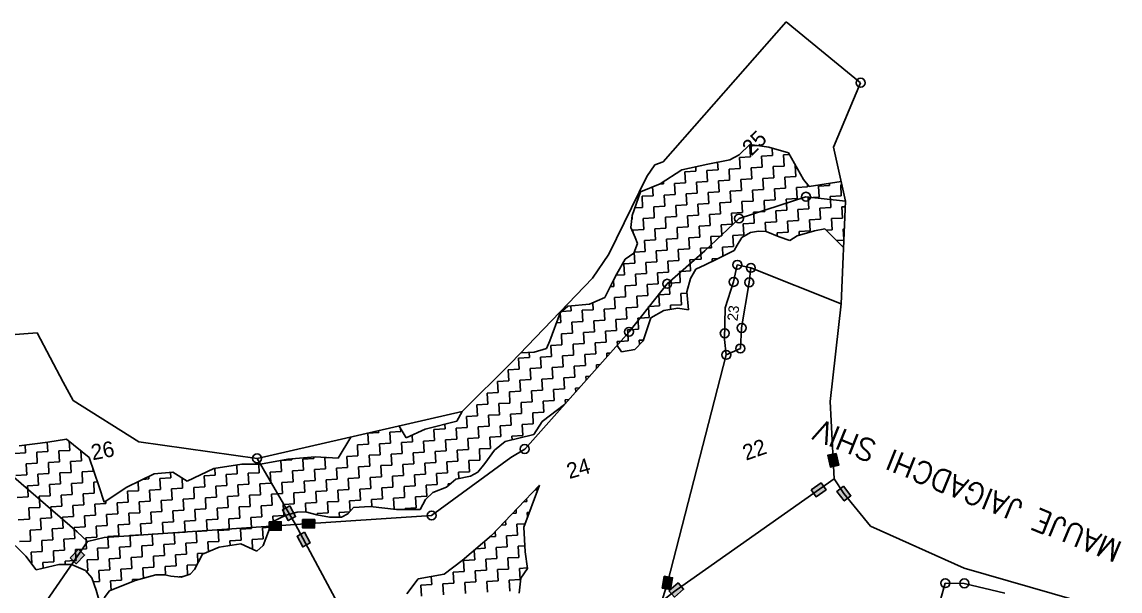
# Model space of a CAD drawing. Header units: metres. Extents: x 307586 to 310505, y 1912208 to 1914316.
# Drawn here: x 308985 to 310331, y 1913319 to 1914018 of the extents above; entities that cross this region are included whole.
import ezdxf

# ---------------------------------------------------------------- set-up
doc = ezdxf.new("R2010")
doc.units = ezdxf.units.M
for name, color, linetype in [('POLY_HATCH', 12, 'Continuous'), ('POLY_PARCEL', 6, 'Continuous'), ('TEXT_MAPOUT', 7, 'Continuous'), ('TEXT_PARCEL', 7, 'Continuous'), ('V_BOUND_LINE', 7, 'Continuous')]:
    doc.layers.add(name, color=color, linetype=linetype)
doc.styles.get("Standard").update_dxf_attribs({"font": 'simplex.shx'})
doc.styles.add('TEXT_MAP', font='')
doc.styles.get('TEXT_MAP').set_extended_font_data('Kruti Dev 050')

msp = doc.modelspace()

# ---------------------------------------------------------------- hatches: boundary and pattern name
for points in [[(309976.2, 1913471.1), (309986.3, 1913473.3), (309983.1, 1913487.9), (309973.1, 1913485.7)], [(309970.8, 1913443.3), (309964.8, 1913451.7), (309952.7, 1913443.1), (309958.6, 1913434.7)], [(309993.2, 1913429.5), (310001.3, 1913435.8), (309992.2, 1913447.5), (309984.1, 1913441.2)], [(309311.2, 1913405.3), (309320.2, 1913410.3), (309313.1, 1913423.3), (309304.1, 1913418.4)], [(309302.6, 1913393.6), (309302.7, 1913403.9), (309287.9, 1913404), (309287.8, 1913393.7)], [(309343.5, 1913396.3), (309343.7, 1913406.6), (309328.8, 1913406.8), (309328.7, 1913396.5)], [(309329.1, 1913373), (309338.1, 1913377.9), (309331.1, 1913391), (309322.1, 1913386.1)], [(309061.4, 1913363), (309054, 1913370.2), (309043.7, 1913359.5), (309051, 1913352.4)], [(309782.5, 1913335.3), (309772.4, 1913337.1), (309769.8, 1913322.5), (309780, 1913320.7)], [(309796.1, 1913321), (309789.4, 1913328.9), (309778.1, 1913319.2), (309784.8, 1913311.4)]]:
    msp.add_hatch(color=256).paths.add_polyline_path(points)

# ---------------------------------------------------------------- linework, layer by layer
for points in [[(309983.1, 1913487.9), (309986.3, 1913473.3), (309976.2, 1913471.1), (309973.1, 1913485.7)], [(309952.7, 1913443.1), (309964.8, 1913451.7), (309970.8, 1913443.3), (309958.6, 1913434.7)], [(309992.2, 1913447.5), (310001.3, 1913435.8), (309993.2, 1913429.5), (309984.1, 1913441.2)], [(309313.1, 1913423.3), (309320.2, 1913410.3), (309311.2, 1913405.3), (309304.1, 1913418.4)], [(309287.9, 1913404), (309302.7, 1913403.9), (309302.6, 1913393.6), (309287.8, 1913393.7)], [(309328.8, 1913406.8), (309343.7, 1913406.6), (309343.5, 1913396.3), (309328.7, 1913396.5)], [(309331.1, 1913391), (309338.1, 1913377.9), (309329.1, 1913373), (309322.1, 1913386.1)], [(309043.7, 1913359.5), (309054, 1913370.2), (309061.4, 1913363), (309051, 1913352.4)], [(309769.8, 1913322.5), (309772.4, 1913337.1), (309782.5, 1913335.3), (309780, 1913320.7)], [(309778.1, 1913319.2), (309789.4, 1913328.9), (309796.1, 1913321), (309784.8, 1913311.4)]]:
    msp.add_lwpolyline(points, close=True)
for centre in [(310013.2, 1913942.9), (309946.2, 1913802.9), (309864.1, 1913776.2), (309862, 1913719.4), (309878.6, 1913715.6), (309776, 1913696.1), (309857.5, 1913698.4), (309876.6, 1913697.8), (309729.2, 1913637.1), (309846.6, 1913635.3), (309867.3, 1913641.9), (309848.4, 1913608.8), (309865.7, 1913616.7), (309601.2, 1913493.2), (309273, 1913481.7), (309487.1, 1913411.6), (310117, 1913328.5), (310140.4, 1913328.3)]:
    msp.add_circle(centre, 5.45)
at = {"layer": 'POLY_HATCH'}
for p, q in [((309877.4, 1913867.1), (309864.4, 1913854.5)), ((309900.5, 1913863.8), (309877.4, 1913867.1)), ((309924.7, 1913857), (309900.5, 1913863.8)), ((309943.1, 1913824.2), (309924.7, 1913857)), ((309825.7, 1913843.1), (309794, 1913835.8)), ((309852.9, 1913848.3), (309825.7, 1913843.1)), ((309864.4, 1913854.5), (309852.9, 1913848.3)), ((309794, 1913835.8), (309767.5, 1913818.7)), ((309767.5, 1913818.7), (309743.4, 1913809.1)), ((309950, 1913815.4), (309943.1, 1913824.2)), ((309989.2, 1913821.8), (309950, 1913815.4)), ((309743.4, 1913809.1), (309733.1, 1913780.1)), ((309733.1, 1913780.1), (309731.2, 1913765.3)), ((309731.2, 1913765.3), (309736.5, 1913752.8)), ((309969.5, 1913763.4), (309956.8, 1913760.9)), ((309992.2, 1913740.5), (309969.5, 1913763.4)), ((309736.5, 1913752.8), (309739.7, 1913745.7)), ((309867.5, 1913753), (309861.6, 1913743.5)), ((309878.1, 1913759.1), (309867.5, 1913753)), ((309888.1, 1913760.6), (309878.1, 1913759.1)), ((309897.3, 1913760.2), (309888.1, 1913760.6)), ((309913.3, 1913753.8), (309897.3, 1913760.2)), ((309926.4, 1913749.1), (309913.3, 1913753.8)), ((309935.2, 1913755.1), (309926.4, 1913749.1)), ((309956.8, 1913760.9), (309935.2, 1913755.1)), ((309739.7, 1913745.7), (309734.9, 1913733.5)), ((309858.3, 1913736.9), (309847.6, 1913731.7)), ((309861.6, 1913743.5), (309858.3, 1913736.9)), ((309724.3, 1913726.5), (309714.3, 1913708.5)), ((309734.9, 1913733.5), (309724.3, 1913726.5)), ((309836.9, 1913726.5), (309822.7, 1913719.3)), ((309847.6, 1913731.7), (309836.9, 1913726.5)), ((309714.3, 1913708.5), (309708.5, 1913697.2)), ((309811.1, 1913714.1), (309804.4, 1913702.7)), ((309822.7, 1913719.3), (309811.1, 1913714.1)), ((309708.5, 1913697.2), (309699.5, 1913679.3)), ((309804.4, 1913702.7), (309799.9, 1913686)), ((309799.9, 1913686), (309802.1, 1913664.1)), ((309654.3, 1913668.5), (309644.7, 1913660.6)), ((309680.7, 1913670.9), (309654.3, 1913668.5)), ((309699.5, 1913679.3), (309680.7, 1913670.9)), ((309644.7, 1913660.6), (309632, 1913626)), ((309755.9, 1913654.1), (309746.5, 1913626.1)), ((309771.9, 1913663.3), (309755.9, 1913654.1)), ((309789.1, 1913666.1), (309771.9, 1913663.3)), ((309802.1, 1913664.1), (309789.1, 1913666.1)), ((309628, 1913616.6), (309612.7, 1913612.1)), ((309632, 1913626), (309628, 1913616.6)), ((309719.8, 1913612.7), (309714.5, 1913620.5)), ((309736.1, 1913615.5), (309719.8, 1913612.7)), ((309746.5, 1913626.1), (309736.1, 1913615.5)), ((309612.7, 1913612.1), (309596.8, 1913611.5)), ((309649.9, 1913547.9), (309622.6, 1913527.2)), ((309518, 1913527.3), (309524.4, 1913539.1)), ((309447.2, 1913521.4), (309455.9, 1913506.9)), ((309479.3, 1913517.8), (309518, 1913527.3)), ((309622.6, 1913527.2), (309612.6, 1913511.1)), ((309372.4, 1913482.1), (309387.8, 1913507.9)), ((309455.9, 1913506.9), (309479.3, 1913517.8)), ((309612.6, 1913511.1), (309577.3, 1913502.6)), ((308981.2, 1913497.3), (309016.3, 1913501.7)), ((309016.3, 1913501.7), (309039.3, 1913505.4)), ((309039.3, 1913505.4), (309067, 1913483)), ((309577.3, 1913502.6), (309564.2, 1913491.8)), ((309067, 1913483), (309079.5, 1913446.9)), ((309277, 1913474.8), (309310.7, 1913480.9)), ((309310.7, 1913480.9), (309344.2, 1913483.7)), ((309344.2, 1913483.7), (309372.4, 1913482.1)), ((309564.2, 1913491.8), (309552.3, 1913475.6)), ((309187.3, 1913453.8), (309220.1, 1913469.3)), ((309220.1, 1913469.3), (309254.2, 1913474.5)), ((309254.2, 1913474.5), (309277, 1913474.8)), ((309552.3, 1913475.6), (309543.8, 1913465)), ((309113.2, 1913446.4), (309146.7, 1913462.7)), ((309146.7, 1913462.7), (309169.8, 1913464.9)), ((309169.8, 1913464.9), (309187.3, 1913453.8)), ((309516.8, 1913456.1), (309505.4, 1913446.3)), ((309534.9, 1913459.9), (309516.8, 1913456.1)), ((309543.8, 1913465), (309534.9, 1913459.9)), ((309079.5, 1913446.9), (309085.4, 1913428)), ((309085.4, 1913428), (309113.2, 1913446.4)), ((309488.4, 1913439.9), (309479.7, 1913431.1)), ((309505.4, 1913446.3), (309488.4, 1913439.9)), ((309593, 1913421), (309619.5, 1913449)), ((309619.5, 1913449), (309600, 1913397.4)), ((309479.7, 1913431.1), (309473.1, 1913418.8)), ((309308.6, 1913412.1), (309291.7, 1913403.9)), ((309322.1, 1913415.7), (309308.6, 1913412.1)), ((309332.2, 1913416.2), (309322.1, 1913415.7)), ((309346.1, 1913412.5), (309332.2, 1913416.2)), ((309361.9, 1913409.7), (309346.1, 1913412.5)), ((309384.5, 1913413.8), (309376.5, 1913409.6)), ((309391.4, 1913421.5), (309384.5, 1913413.8)), ((309411.5, 1913422.6), (309391.4, 1913421.5)), ((309443.8, 1913419), (309411.5, 1913422.6)), ((309473.1, 1913418.8), (309443.8, 1913419)), ((309560.5, 1913387.1), (309593, 1913421)), ((309291.7, 1913403.9), (309280.5, 1913374.8)), ((309376.5, 1913409.6), (309361.9, 1913409.7)), ((308989.3, 1913361.6), (308964.1, 1913386.7)), ((309524.6, 1913356.3), (309560.5, 1913387.1)), ((309600, 1913397.4), (309601.8, 1913367.1)), ((309226.6, 1913372.7), (309206, 1913364.2)), ((309252.9, 1913376.9), (309226.6, 1913372.7)), ((309272.7, 1913368), (309252.9, 1913376.9)), ((309280.5, 1913374.8), (309272.7, 1913368)), ((309001.9, 1913345.1), (308989.3, 1913361.6)), ((309206, 1913364.2), (309196.1, 1913345.3)), ((309601.8, 1913367.1), (309604.5, 1913346.4)), ((309029.9, 1913351.3), (309001.9, 1913345.1)), ((309045.5, 1913351.3), (309029.9, 1913351.3)), ((309062.4, 1913344), (309045.5, 1913351.3)), ((309196.1, 1913345.3), (309190.9, 1913339.5)), ((309502.3, 1913339.8), (309524.6, 1913356.3)), ((309604.5, 1913346.4), (309596.4, 1913334.7)), ((309070.2, 1913335.3), (309062.4, 1913344)), ((309075.7, 1913320.1), (309070.2, 1913335.3)), ((309123.6, 1913332), (309092.2, 1913319.2)), ((309148.8, 1913338.9), (309123.6, 1913332)), ((309159.8, 1913338.6), (309148.8, 1913338.9)), ((309167.2, 1913337.2), (309159.8, 1913338.6)), ((309180.1, 1913336.1), (309167.2, 1913337.2)), ((309190.9, 1913339.5), (309180.1, 1913336.1)), ((309456.5, 1913315.5), (309470.6, 1913333.9)), ((309470.6, 1913333.9), (309502.3, 1913339.8)), ((309596.4, 1913334.7), (309594.3, 1913316.2)), ((309079.1, 1913308.4), (309075.7, 1913320.1)), ((309092.2, 1913319.2), (309085.4, 1913310.6))]:
    msp.add_line(p, q, dxfattribs=at)
at = {"layer": 'POLY_HATCH', "linetype": 'Continuous'}
for p, q in [((309877.4, 1913865.4), (309886.2, 1913865.9)), ((309878.2, 1913851.8), (309877.4, 1913865.4)), ((309905.2, 1913853.4), (309904.7, 1913862.7)), ((309838.3, 1913836), (309837.8, 1913845.4)), ((309864.6, 1913851.1), (309878.2, 1913851.8)), ((309865.4, 1913837.5), (309864.6, 1913851.1)), ((309891.7, 1913852.6), (309905.2, 1913853.4)), ((309892.5, 1913839.1), (309891.7, 1913852.6)), ((309918.8, 1913854.2), (309926.1, 1913854.6)), ((309919.5, 1913840.6), (309918.8, 1913854.2)), ((309797.7, 1913833.6), (309811.3, 1913834.4)), ((309798.5, 1913820.1), (309797.7, 1913833.6)), ((309811.3, 1913834.4), (309811, 1913839.7)), ((309824.8, 1913835.2), (309838.3, 1913836)), ((309825.6, 1913821.7), (309824.8, 1913835.2)), ((309851.9, 1913836.7), (309865.4, 1913837.5)), ((309852.6, 1913823.2), (309851.9, 1913836.7)), ((309878.9, 1913838.3), (309892.5, 1913839.1)), ((309879.7, 1913824.8), (309878.9, 1913838.3)), ((309906, 1913839.9), (309919.5, 1913840.6)), ((309906.8, 1913826.3), (309906, 1913839.9)), ((309933.1, 1913841.4), (309933.5, 1913841.4)), ((309933.9, 1913827.9), (309933.1, 1913841.4)), ((309766.5, 1913818.3), (309771.4, 1913818.6)), ((309771.4, 1913818.6), (309771.3, 1913821.1)), ((309785, 1913819.3), (309798.5, 1913820.1)), ((309785.7, 1913805.8), (309785, 1913819.3)), ((309812, 1913820.9), (309825.6, 1913821.7)), ((309812.8, 1913807.4), (309812, 1913820.9)), ((309839.1, 1913822.4), (309852.6, 1913823.2)), ((309839.9, 1913808.9), (309839.1, 1913822.4)), ((309866.2, 1913824), (309879.7, 1913824.8)), ((309867, 1913810.5), (309866.2, 1913824)), ((309893.2, 1913825.5), (309906.8, 1913826.3)), ((309894, 1913812), (309893.2, 1913825.5)), ((309920.3, 1913827.1), (309933.9, 1913827.9)), ((309921.1, 1913813.6), (309920.3, 1913827.1)), ((309948.2, 1913815.1), (309948, 1913818)), ((309961.7, 1913815.9), (309975.2, 1913816.7)), ((309962.5, 1913802.4), (309961.7, 1913815.9)), ((309975.2, 1913816.7), (309975.1, 1913819.5)), ((309988.8, 1913817.4), (309990.1, 1913817.5)), ((309989.5, 1913803.9), (309988.8, 1913817.4)), ((309745.1, 1913803.5), (309758.7, 1913804.2)), ((309745.9, 1913789.9), (309745.1, 1913803.5)), ((309758.7, 1913804.2), (309758.1, 1913814.9)), ((309772.2, 1913805), (309785.7, 1913805.8)), ((309773, 1913791.5), (309772.2, 1913805)), ((309799.3, 1913806.6), (309812.8, 1913807.4)), ((309800, 1913793), (309799.3, 1913806.6)), ((309826.3, 1913808.1), (309839.9, 1913808.9)), ((309827.1, 1913794.6), (309826.3, 1913808.1)), ((309853.4, 1913809.7), (309867, 1913810.5)), ((309854.2, 1913796.1), (309853.4, 1913809.7)), ((309880.5, 1913811.2), (309894, 1913812)), ((309881.3, 1913797.7), (309880.5, 1913811.2)), ((309907.6, 1913812.8), (309921.1, 1913813.6)), ((309908.3, 1913799.2), (309907.6, 1913812.8)), ((309934.6, 1913814.3), (309948.2, 1913815.1)), ((309935.4, 1913800.8), (309934.6, 1913814.3)), ((309955.2, 1913801.9), (309962.5, 1913802.4)), ((309976, 1913803.1), (309989.5, 1913803.9)), ((309976.2, 1913799.6), (309976, 1913803.1)), ((309736.4, 1913789.4), (309745.9, 1913789.9)), ((309759.4, 1913790.7), (309773, 1913791.5)), ((309760.2, 1913777.2), (309759.4, 1913790.7)), ((309786.5, 1913792.3), (309800, 1913793)), ((309787.3, 1913778.7), (309786.5, 1913792.3)), ((309813.6, 1913793.8), (309827.1, 1913794.6)), ((309814.4, 1913780.3), (309813.6, 1913793.8)), ((309840.7, 1913795.4), (309854.2, 1913796.1)), ((309841.4, 1913781.8), (309840.7, 1913795.4)), ((309867.7, 1913796.9), (309881.3, 1913797.7)), ((309868.5, 1913783.4), (309867.7, 1913796.9)), ((309894.8, 1913798.5), (309908.3, 1913799.2)), ((309895.5, 1913786.4), (309894.8, 1913798.5)), ((309921.9, 1913800), (309935.4, 1913800.8)), ((309922.2, 1913795.1), (309921.9, 1913800)), ((309922.6, 1913786.5), (309922.2, 1913795.1)), ((309948.9, 1913801.6), (309955.2, 1913801.9)), ((309949.7, 1913788), (309948.9, 1913801.6)), ((309963.3, 1913788.8), (309976.8, 1913789.6)), ((309964, 1913775.3), (309963.3, 1913788.8)), ((309976.8, 1913789.6), (309976.2, 1913799.6)), ((309990.3, 1913790.4), (309994.2, 1913790.6)), ((309991.1, 1913776.8), (309990.3, 1913790.4)), ((309732.5, 1913775.6), (309733.1, 1913775.6)), ((309733.1, 1913775.6), (309733, 1913778.9)), ((309746.7, 1913776.4), (309760.2, 1913777.2)), ((309747.5, 1913762.9), (309746.7, 1913776.4)), ((309773.8, 1913778), (309787.3, 1913778.7)), ((309774.5, 1913764.4), (309773.8, 1913778)), ((309800.8, 1913779.5), (309814.4, 1913780.3)), ((309801.6, 1913766), (309800.8, 1913779.5)), ((309827.9, 1913781.1), (309841.4, 1913781.8)), ((309828.7, 1913767.5), (309827.9, 1913781.1)), ((309855, 1913782.6), (309868.5, 1913783.4)), ((309855.7, 1913769.1), (309855, 1913782.6)), ((309882, 1913784.2), (309889.9, 1913784.6)), ((309882.2, 1913782.1), (309882, 1913784.2)), ((309882.8, 1913770.6), (309882.2, 1913782.1)), ((309889.9, 1913784.6), (309895.6, 1913784.9)), ((309895.6, 1913784.9), (309895.5, 1913786.4)), ((309909.1, 1913785.7), (309922.6, 1913786.5)), ((309909.9, 1913772.2), (309909.1, 1913785.7)), ((309936.2, 1913787.3), (309949.7, 1913788)), ((309937, 1913773.7), (309936.2, 1913787.3)), ((309950.5, 1913774.5), (309964, 1913775.3)), ((309977.6, 1913776.1), (309991.1, 1913776.8)), ((309978.3, 1913762.5), (309977.6, 1913776.1)), ((309733.9, 1913762.1), (309747.5, 1913762.9)), ((309734.1, 1913758.4), (309733.9, 1913762.1)), ((309761, 1913763.6), (309774.5, 1913764.4)), ((309761.8, 1913750.1), (309761, 1913763.6)), ((309788.1, 1913765.2), (309801.6, 1913766)), ((309788.8, 1913751.7), (309788.1, 1913765.2)), ((309815.1, 1913766.7), (309828.7, 1913767.5)), ((309815.9, 1913753.2), (309815.1, 1913766.7)), ((309842.2, 1913768.3), (309855.7, 1913769.1)), ((309842.9, 1913756.2), (309842.2, 1913768.3)), ((309869.3, 1913769.8), (309882.8, 1913770.6)), ((309870.1, 1913756.3), (309869.3, 1913769.8)), ((309896.3, 1913771.4), (309909.9, 1913772.2)), ((309897, 1913760.2), (309896.3, 1913771.4)), ((309923.4, 1913773), (309937, 1913773.7)), ((309924.2, 1913759.4), (309923.4, 1913773)), ((309951.3, 1913761), (309950.5, 1913774.5)), ((309970.8, 1913762.1), (309978.3, 1913762.5)), ((309991.9, 1913763.3), (309993.1, 1913763.4)), ((309992.6, 1913750.7), (309991.9, 1913763.3)), ((309748.2, 1913749.3), (309761.8, 1913750.1)), ((309749, 1913735.8), (309748.2, 1913749.3)), ((309775.3, 1913750.9), (309788.8, 1913751.7)), ((309776.1, 1913737.3), (309775.3, 1913750.9)), ((309802.4, 1913752.4), (309815.9, 1913753.2)), ((309803.2, 1913738.9), (309802.4, 1913752.4)), ((309829.4, 1913754), (309841.3, 1913754.7)), ((309830, 1913744), (309829.4, 1913754)), ((309841.3, 1913754.7), (309843, 1913754.8)), ((309843, 1913754.8), (309842.9, 1913756.2)), ((309856.5, 1913755.5), (309870.1, 1913756.3)), ((309857.3, 1913742), (309856.5, 1913755.5)), ((309910.7, 1913758.6), (309924.2, 1913759.4)), ((309910.9, 1913754.8), (309910.7, 1913758.6)), ((309937.7, 1913760.2), (309951.3, 1913761)), ((309938, 1913755.8), (309937.7, 1913760.2)), ((309983.5, 1913749.2), (309992.6, 1913749.8)), ((309735.5, 1913735), (309749, 1913735.8)), ((309736.2, 1913721.5), (309735.5, 1913735)), ((309762.5, 1913736.6), (309776.1, 1913737.3)), ((309763.3, 1913723), (309762.5, 1913736.6)), ((309789.6, 1913738.1), (309803.2, 1913738.9)), ((309790.4, 1913724.6), (309789.6, 1913738.1)), ((309816.7, 1913739.7), (309826, 1913740.2)), ((309817.1, 1913732.2), (309816.7, 1913739.7)), ((309826, 1913740.2), (309830.2, 1913740.4)), ((309830.2, 1913740.4), (309830, 1913744)), ((309843.8, 1913741.2), (309857.3, 1913742)), ((309844.4, 1913730.2), (309843.8, 1913741.2)), ((309722.7, 1913720.7), (309736.2, 1913721.5)), ((309749.8, 1913722.3), (309763.3, 1913723)), ((309750.6, 1913708.7), (309749.8, 1913722.3)), ((309776.9, 1913723.8), (309790.4, 1913724.6)), ((309777.6, 1913710.3), (309776.9, 1913723.8)), ((309803.9, 1913725.4), (309809.8, 1913725.7)), ((309804.2, 1913720.8), (309803.9, 1913725.4)), ((309809.8, 1913725.7), (309817.5, 1913726.1)), ((309817.5, 1913726.1), (309817.1, 1913732.2)), ((309831, 1913726.9), (309838.6, 1913727.3)), ((309831.2, 1913723.6), (309831, 1913726.9)), ((309723.5, 1913707.2), (309722.7, 1913720.7)), ((309737, 1913707.9), (309750.6, 1913708.7)), ((309737.8, 1913694.4), (309737, 1913707.9)), ((309764.1, 1913709.5), (309777.6, 1913710.3)), ((309764.9, 1913696), (309764.1, 1913709.5)), ((309791.2, 1913711), (309793.2, 1913711.2)), ((309791.3, 1913709.5), (309791.2, 1913711)), ((309791.9, 1913697.5), (309791.3, 1913709.5)), ((309793.2, 1913711.2), (309804.7, 1913711.8)), ((309804.7, 1913711.8), (309804.2, 1913720.8)), ((309710.7, 1913692.9), (309710.3, 1913700.6)), ((309713.3, 1913706.6), (309723.5, 1913707.2)), ((309724.3, 1913693.6), (309737.8, 1913694.4)), ((309751.3, 1913695.2), (309764.9, 1913696)), ((309752.1, 1913681.7), (309751.3, 1913695.2)), ((309778.4, 1913696.7), (309791.9, 1913697.5)), ((309779.2, 1913683.2), (309778.4, 1913696.7)), ((309706.2, 1913692.6), (309710.7, 1913692.9)), ((309725, 1913680.1), (309724.3, 1913693.6)), ((309738.6, 1913680.9), (309752.1, 1913681.7)), ((309739.4, 1913667.3), (309738.6, 1913680.9)), ((309765.6, 1913682.4), (309779.2, 1913683.2)), ((309766.4, 1913668.9), (309765.6, 1913682.4)), ((309792.7, 1913684), (309800, 1913684.4)), ((309793.5, 1913670.4), (309792.7, 1913684)), ((309658.1, 1913662.7), (309657.8, 1913668.8)), ((309685.2, 1913664.2), (309684.7, 1913672.7)), ((309697.8, 1913678.5), (309698, 1913678.5)), ((309698, 1913678.5), (309698, 1913678.6)), ((309711.5, 1913679.3), (309725, 1913680.1)), ((309712.3, 1913665.8), (309711.5, 1913679.3)), ((309752.9, 1913668.1), (309753.9, 1913668.2)), ((309753, 1913667), (309752.9, 1913668.1)), ((309753.9, 1913668.2), (309766.4, 1913668.9)), ((309780, 1913669.7), (309793.5, 1913670.4)), ((309780.2, 1913664.7), (309780, 1913669.7)), ((309645.4, 1913648.4), (309644.7, 1913660.6)), ((309646.4, 1913662), (309658.1, 1913662.7)), ((309671.7, 1913663.5), (309685.2, 1913664.2)), ((309672.5, 1913649.9), (309671.7, 1913663.5)), ((309698.7, 1913665), (309712.3, 1913665.8)), ((309699.5, 1913651.5), (309698.7, 1913665)), ((309725.8, 1913666.6), (309739.4, 1913667.3)), ((309726.6, 1913653), (309725.8, 1913666.6)), ((309740.1, 1913653.8), (309742.6, 1913653.9)), ((309742.6, 1913653.9), (309753.7, 1913654.6)), ((309753.7, 1913654.6), (309753, 1913667)), ((309640.1, 1913648.1), (309645.4, 1913648.4)), ((309658.9, 1913649.1), (309672.5, 1913649.9)), ((309659.7, 1913635.6), (309658.9, 1913649.1)), ((309686, 1913650.7), (309699.5, 1913651.5)), ((309686.8, 1913637.2), (309686, 1913650.7)), ((309713.1, 1913652.3), (309726.6, 1913653)), ((309713.8, 1913638.7), (309713.1, 1913652.3)), ((309740.3, 1913651.1), (309740.1, 1913653.8)), ((309740.9, 1913640.3), (309740.3, 1913651.1)), ((309646.2, 1913634.8), (309659.7, 1913635.6)), ((309646.9, 1913621.3), (309646.2, 1913634.8)), ((309673.2, 1913636.4), (309686.8, 1913637.2)), ((309674, 1913622.9), (309673.2, 1913636.4)), ((309700.3, 1913637.9), (309713.8, 1913638.7)), ((309701.1, 1913624.4), (309700.3, 1913637.9)), ((309727.4, 1913639.5), (309731.3, 1913639.7)), ((309727.6, 1913635.3), (309727.4, 1913639.5)), ((309728.1, 1913626), (309727.6, 1913635.3)), ((309731.3, 1913639.7), (309740.9, 1913640.3)), ((309741.7, 1913626.7), (309746.8, 1913627)), ((309633.4, 1913620.5), (309646.9, 1913621.3)), ((309634.2, 1913607), (309633.4, 1913620.5)), ((309660.5, 1913622.1), (309674, 1913622.9)), ((309661.2, 1913608.5), (309660.5, 1913622.1)), ((309687.5, 1913623.6), (309701.1, 1913624.4)), ((309688.3, 1913610.1), (309687.5, 1913623.6)), ((309714.6, 1913625.2), (309718.8, 1913625.4)), ((309714.9, 1913621), (309714.6, 1913625.2)), ((309714.9, 1913619.9), (309714.9, 1913621)), ((309718.8, 1913625.4), (309728.1, 1913626)), ((309742, 1913621.5), (309741.7, 1913626.7)), ((309593.6, 1913604.7), (309607.1, 1913605.4)), ((309594.3, 1913591.1), (309593.6, 1913604.7)), ((309607.1, 1913605.4), (309606.7, 1913611.9)), ((309620.6, 1913606.2), (309634.2, 1913607)), ((309621.4, 1913592.7), (309620.6, 1913606.2)), ((309647.7, 1913607.8), (309661.2, 1913608.5)), ((309648.5, 1913594.2), (309647.7, 1913607.8)), ((309674.8, 1913609.3), (309688.3, 1913610.1)), ((309675.6, 1913595.8), (309674.8, 1913609.3)), ((309701.9, 1913610.9), (309706.1, 1913611.1)), ((309702.1, 1913606.6), (309701.9, 1913610.9)), ((309580.8, 1913590.4), (309594.3, 1913591.1)), ((309581.6, 1913576.8), (309580.8, 1913590.4)), ((309607.9, 1913591.9), (309621.4, 1913592.7)), ((309608.7, 1913578.4), (309607.9, 1913591.9)), ((309634.9, 1913593.5), (309648.5, 1913594.2)), ((309635.7, 1913579.9), (309634.9, 1913593.5)), ((309662, 1913595), (309675.6, 1913595.8)), ((309662.8, 1913581.5), (309662, 1913595)), ((309689.1, 1913596.6), (309693.3, 1913596.8)), ((309689.3, 1913592.3), (309689.1, 1913596.6)), ((309568, 1913576), (309581.6, 1913576.8)), ((309568.8, 1913562.5), (309568, 1913576)), ((309595.1, 1913577.6), (309608.7, 1913578.4)), ((309595.9, 1913564.1), (309595.1, 1913577.6)), ((309622.2, 1913579.1), (309635.7, 1913579.9)), ((309623, 1913565.6), (309622.2, 1913579.1)), ((309649.3, 1913580.7), (309662.8, 1913581.5)), ((309650, 1913567.2), (309649.3, 1913580.7)), ((309676.3, 1913582.2), (309680.6, 1913582.5)), ((309676.6, 1913578), (309676.3, 1913582.2)), ((309555.3, 1913561.7), (309568.8, 1913562.5)), ((309556.1, 1913548.2), (309555.3, 1913561.7)), ((309582.4, 1913563.3), (309595.9, 1913564.1)), ((309583.1, 1913549.7), (309582.4, 1913563.3)), ((309609.4, 1913564.8), (309623, 1913565.6)), ((309610.2, 1913551.3), (309609.4, 1913564.8)), ((309636.5, 1913566.4), (309650, 1913567.2)), ((309637.3, 1913552.8), (309636.5, 1913566.4)), ((309663.6, 1913567.9), (309667.9, 1913568.2)), ((309663.8, 1913563.6), (309663.6, 1913567.9)), ((309542.5, 1913547.4), (309556.1, 1913548.2)), ((309543.3, 1913533.9), (309542.5, 1913547.4)), ((309569.6, 1913549), (309583.1, 1913549.7)), ((309570.4, 1913535.4), (309569.6, 1913549)), ((309596.7, 1913550.5), (309610.2, 1913551.3)), ((309597.4, 1913537), (309596.7, 1913550.5)), ((309623.7, 1913552.1), (309637.3, 1913552.8)), ((309624.5, 1913538.5), (309623.7, 1913552.1)), ((309650.8, 1913553.6), (309655.2, 1913553.9)), ((309651.1, 1913549.3), (309650.8, 1913553.6)), ((309529.8, 1913533.1), (309543.3, 1913533.9)), ((309530.5, 1913519.6), (309529.8, 1913533.1)), ((309556.8, 1913534.7), (309570.4, 1913535.4)), ((309557.6, 1913521.1), (309556.8, 1913534.7)), ((309583.9, 1913536.2), (309597.4, 1913537)), ((309584.7, 1913522.7), (309583.9, 1913536.2)), ((309611, 1913537.8), (309624.5, 1913538.5)), ((309611.8, 1913524.2), (309611, 1913537.8)), ((309638.1, 1913539.3), (309638.6, 1913539.3)), ((309638.1, 1913539), (309638.1, 1913539.3)), ((309503.5, 1913518), (309503.1, 1913523.6)), ((309517, 1913518.8), (309530.5, 1913519.6)), ((309544.1, 1913520.3), (309557.6, 1913521.1)), ((309544.9, 1913506.8), (309544.1, 1913520.3)), ((309571.1, 1913521.9), (309584.7, 1913522.7)), ((309571.9, 1913508.4), (309571.1, 1913521.9)), ((309598.2, 1913523.4), (309611.8, 1913524.2)), ((309599, 1913509.9), (309598.2, 1913523.4)), ((309408.7, 1913512.6), (309422.3, 1913513.4)), ((309409.5, 1913499), (309408.7, 1913512.6)), ((309422.3, 1913513.4), (309422.1, 1913515.7)), ((309435.8, 1913514.1), (309449.3, 1913514.9)), ((309436.6, 1913500.6), (309435.8, 1913514.1)), ((309449.3, 1913514.9), (309449.1, 1913518.2)), ((309463.6, 1913502.2), (309463.2, 1913510.3)), ((309476.4, 1913516.5), (309476.4, 1913516.5)), ((309476.4, 1913516.5), (309476.4, 1913516.5)), ((309489.9, 1913517.2), (309503.5, 1913518)), ((309490.7, 1913503.7), (309489.9, 1913517.2)), ((309517.8, 1913505.3), (309517, 1913518.8)), ((309531.3, 1913506), (309544.9, 1913506.8)), ((309532.1, 1913492.5), (309531.3, 1913506)), ((309558.4, 1913507.6), (309571.9, 1913508.4)), ((309559.2, 1913494), (309558.4, 1913507.6)), ((309585.5, 1913509.1), (309599, 1913509.9)), ((309585.7, 1913504.6), (309585.5, 1913509.1)), ((308989.1, 1913488.5), (308988.6, 1913498.2)), ((309016.2, 1913490.1), (309015.5, 1913501.6)), ((309043.3, 1913491.6), (309042.6, 1913502.7)), ((309381.6, 1913497.4), (309382.4, 1913497.5)), ((309382.4, 1913497.5), (309382.4, 1913498.7)), ((309396, 1913498.3), (309409.5, 1913499)), ((309396.7, 1913484.7), (309396, 1913498.3)), ((309423, 1913499.8), (309436.6, 1913500.6)), ((309423.8, 1913486.3), (309423, 1913499.8)), ((309450.1, 1913501.4), (309463.6, 1913502.2)), ((309450.9, 1913487.8), (309450.1, 1913501.4)), ((309477.2, 1913502.9), (309490.7, 1913503.7)), ((309478, 1913489.4), (309477.2, 1913502.9)), ((309504.2, 1913504.5), (309517.8, 1913505.3)), ((309505, 1913490.9), (309504.2, 1913504.5)), ((309518.6, 1913491.7), (309532.1, 1913492.5)), ((309545.6, 1913493.3), (309559.2, 1913494)), ((309546.4, 1913479.7), (309545.6, 1913493.3)), ((308975.6, 1913487.8), (308989.1, 1913488.5)), ((309002.7, 1913489.3), (309016.2, 1913490.1)), ((309003.4, 1913475.8), (309002.7, 1913489.3)), ((309029.7, 1913490.9), (309043.3, 1913491.6)), ((309030.5, 1913477.3), (309029.7, 1913490.9)), ((309044, 1913478.1), (309057.6, 1913478.9)), ((309057.6, 1913478.9), (309056.9, 1913491.2)), ((309302, 1913479.3), (309315.5, 1913480.1)), ((309302.8, 1913465.8), (309302, 1913479.3)), ((309315.5, 1913480.1), (309315.5, 1913481.3)), ((309329.1, 1913480.9), (309342.6, 1913481.6)), ((309329.8, 1913467.3), (309329.1, 1913480.9)), ((309342.6, 1913481.6), (309342.5, 1913483.5)), ((309356.1, 1913482.4), (309361.2, 1913482.7)), ((309356.9, 1913468.9), (309356.1, 1913482.4)), ((309383.2, 1913484), (309396.7, 1913484.7)), ((309384, 1913470.4), (309383.2, 1913484)), ((309410.3, 1913485.5), (309423.8, 1913486.3)), ((309411.1, 1913472), (309410.3, 1913485.5)), ((309437.3, 1913487.1), (309450.9, 1913487.8)), ((309438.1, 1913473.5), (309437.3, 1913487.1)), ((309464.4, 1913488.6), (309478, 1913489.4)), ((309465.2, 1913475.1), (309464.4, 1913488.6)), ((309491.5, 1913490.2), (309505, 1913490.9)), ((309492.3, 1913476.6), (309491.5, 1913490.2)), ((309519.3, 1913478.2), (309518.6, 1913491.7)), ((309532.9, 1913479), (309546.4, 1913479.7)), ((309533.6, 1913465.4), (309532.9, 1913479)), ((308989.9, 1913475), (309003.4, 1913475.8)), ((308990.7, 1913461.5), (308989.9, 1913475)), ((309017, 1913476.5), (309030.5, 1913477.3)), ((309017.7, 1913463), (309017, 1913476.5)), ((309044.8, 1913464.6), (309044, 1913478.1)), ((309058.3, 1913465.3), (309071.9, 1913466.1)), ((309059.1, 1913451.8), (309058.3, 1913465.3)), ((309071.9, 1913466.1), (309071.7, 1913469.4)), ((309221.6, 1913461.1), (309221.1, 1913469.5)), ((309248.6, 1913462.7), (309248, 1913473.6)), ((309275.7, 1913464.2), (309275.1, 1913474.8)), ((309289.2, 1913465), (309302.8, 1913465.8)), ((309316.3, 1913466.5), (309329.8, 1913467.3)), ((309317.1, 1913453), (309316.3, 1913466.5)), ((309343.4, 1913468.1), (309356.9, 1913468.9)), ((309344.1, 1913454.6), (309343.4, 1913468.1)), ((309370.4, 1913469.7), (309384, 1913470.4)), ((309371.2, 1913456.1), (309370.4, 1913469.7)), ((309397.5, 1913471.2), (309411.1, 1913472)), ((309398.3, 1913457.7), (309397.5, 1913471.2)), ((309424.6, 1913472.8), (309438.1, 1913473.5)), ((309425.4, 1913459.2), (309424.6, 1913472.8)), ((309451.7, 1913474.3), (309465.2, 1913475.1)), ((309452.4, 1913460.8), (309451.7, 1913474.3)), ((309478.7, 1913475.9), (309492.3, 1913476.6)), ((309479.5, 1913462.3), (309478.7, 1913475.9)), ((309505.8, 1913477.4), (309519.3, 1913478.2)), ((309506.6, 1913463.9), (309505.8, 1913477.4)), ((309520.1, 1913464.7), (309533.6, 1913465.4)), ((308977.1, 1913460.7), (308990.7, 1913461.5)), ((309004.2, 1913462.2), (309017.7, 1913463)), ((309005, 1913448.7), (309004.2, 1913462.2)), ((309031.3, 1913463.8), (309044.8, 1913464.6)), ((309032.1, 1913450.3), (309031.3, 1913463.8)), ((309072.7, 1913452.6), (309077.4, 1913452.9)), ((309073.4, 1913439), (309072.7, 1913452.6)), ((309127.6, 1913442.1), (309127, 1913453.1)), ((309133, 1913456), (309140.3, 1913456.5)), ((309140.3, 1913456.5), (309140.2, 1913459.5)), ((309153.9, 1913457.2), (309167.4, 1913458)), ((309154.7, 1913443.7), (309153.9, 1913457.2)), ((309167.4, 1913458), (309167, 1913464.6)), ((309181.7, 1913445.3), (309181, 1913457.8)), ((309208, 1913460.3), (309221.6, 1913461.1)), ((309208.8, 1913446.8), (309208, 1913460.3)), ((309235.1, 1913461.9), (309248.6, 1913462.7)), ((309235.9, 1913448.4), (309235.1, 1913461.9)), ((309262.2, 1913463.4), (309275.7, 1913464.2)), ((309262.9, 1913449.9), (309262.2, 1913463.4)), ((309289.9, 1913452.6), (309289.2, 1913465)), ((309290, 1913451.5), (309289.9, 1913452.6)), ((309303.5, 1913452.2), (309317.1, 1913453)), ((309304.3, 1913438.7), (309303.5, 1913452.2)), ((309330.6, 1913453.8), (309344.1, 1913454.6)), ((309331.4, 1913440.3), (309330.6, 1913453.8)), ((309357.7, 1913455.3), (309371.2, 1913456.1)), ((309358.5, 1913441.8), (309357.7, 1913455.3)), ((309384.8, 1913456.9), (309398.3, 1913457.7)), ((309385.5, 1913443.4), (309384.8, 1913456.9)), ((309411.8, 1913458.4), (309425.4, 1913459.2)), ((309412.6, 1913444.9), (309411.8, 1913458.4)), ((309438.9, 1913460), (309452.4, 1913460.8)), ((309439.7, 1913446.5), (309438.9, 1913460)), ((309466, 1913461.5), (309479.5, 1913462.3)), ((309466.7, 1913448), (309466, 1913461.5)), ((309493, 1913463.1), (309506.6, 1913463.9)), ((309493.8, 1913449.6), (309493, 1913463.1)), ((309520.6, 1913456.9), (309520.1, 1913464.7)), ((308991.4, 1913447.9), (309005, 1913448.7)), ((308991.7, 1913443.9), (308991.4, 1913447.9)), ((308992.2, 1913434.4), (308991.7, 1913443.9)), ((309018.5, 1913449.5), (309032.1, 1913450.3)), ((309019.3, 1913435.9), (309018.5, 1913449.5)), ((309045.6, 1913451), (309059.1, 1913451.8)), ((309046.4, 1913437.5), (309045.6, 1913451)), ((309059.9, 1913438.3), (309073.4, 1913439)), ((309114, 1913441.4), (309127.6, 1913442.1)), ((309114.8, 1913427.8), (309114, 1913441.4)), ((309141.1, 1913442.9), (309154.7, 1913443.7)), ((309141.9, 1913429.4), (309141.1, 1913442.9)), ((309168.2, 1913444.5), (309181.7, 1913445.3)), ((309169, 1913430.9), (309168.2, 1913444.5)), ((309195.3, 1913446), (309208.8, 1913446.8)), ((309196, 1913432.5), (309195.3, 1913446)), ((309222.3, 1913447.6), (309235.9, 1913448.4)), ((309223.1, 1913434), (309222.3, 1913447.6)), ((309249.4, 1913449.1), (309262.9, 1913449.9)), ((309250.2, 1913435.6), (309249.4, 1913449.1)), ((309276.5, 1913450.7), (309290, 1913451.5)), ((309277.2, 1913437.1), (309276.5, 1913450.7)), ((309298.2, 1913438.3), (309304.3, 1913438.7)), ((309317.9, 1913439.5), (309331.4, 1913440.3)), ((309318.6, 1913425.9), (309317.9, 1913439.5)), ((309344.9, 1913441), (309358.5, 1913441.8)), ((309345.7, 1913427.5), (309344.9, 1913441)), ((309372, 1913442.6), (309385.5, 1913443.4)), ((309372.8, 1913429), (309372, 1913442.6)), ((309399.1, 1913444.1), (309412.6, 1913444.9)), ((309399.8, 1913430.6), (309399.1, 1913444.1)), ((309426.1, 1913445.7), (309439.7, 1913446.5)), ((309426.9, 1913432.1), (309426.1, 1913445.7)), ((309453.2, 1913447.2), (309466.7, 1913448)), ((309454, 1913433.7), (309453.2, 1913447.2)), ((309480.3, 1913448.8), (309493.8, 1913449.6)), ((309481.1, 1913435.3), (309480.3, 1913448.8)), ((309507.4, 1913450.3), (309510.3, 1913450.5)), ((309507.5, 1913448.1), (309507.4, 1913450.3)), ((309613.7, 1913442.9), (309616.4, 1913443)), ((309616.4, 1913443), (309616.3, 1913445.6)), ((308978.7, 1913433.6), (308992.2, 1913434.4)), ((309005.8, 1913435.2), (309019.3, 1913435.9)), ((309006, 1913431.6), (309005.8, 1913435.2)), ((309006.5, 1913421.6), (309006, 1913431.6)), ((309032.8, 1913436.7), (309046.4, 1913437.5)), ((309033.6, 1913423.2), (309032.8, 1913436.7)), ((309060.7, 1913424.7), (309059.9, 1913438.3)), ((309074.2, 1913425.5), (309087.7, 1913426.3)), ((309075, 1913412), (309074.2, 1913425.5)), ((309087.7, 1913426.3), (309087.6, 1913429.4)), ((309101.3, 1913427.1), (309114.8, 1913427.8)), ((309102.1, 1913413.5), (309101.3, 1913427.1)), ((309128.4, 1913428.6), (309141.9, 1913429.4)), ((309129.1, 1913415.1), (309128.4, 1913428.6)), ((309155.4, 1913430.2), (309169, 1913430.9)), ((309156.2, 1913416.6), (309155.4, 1913430.2)), ((309182.5, 1913431.7), (309196, 1913432.5)), ((309183.3, 1913418.2), (309182.5, 1913431.7)), ((309209.6, 1913433.3), (309223.1, 1913434)), ((309210.3, 1913419.7), (309209.6, 1913433.3)), ((309236.6, 1913434.8), (309250.2, 1913435.6)), ((309237.4, 1913421.3), (309236.6, 1913434.8)), ((309263.7, 1913436.4), (309277.2, 1913437.1)), ((309264.5, 1913422.8), (309263.7, 1913436.4)), ((309290.8, 1913437.9), (309298.2, 1913438.3)), ((309291.6, 1913424.4), (309290.8, 1913437.9)), ((309305.1, 1913425.2), (309305.8, 1913425.2)), ((309305.9, 1913411.6), (309305.1, 1913425.2)), ((309305.8, 1913425.2), (309318.6, 1913425.9)), ((309332.2, 1913426.7), (309345.7, 1913427.5)), ((309332.8, 1913416.1), (309332.2, 1913426.7)), ((309359.2, 1913428.3), (309372.8, 1913429)), ((309360, 1913414.7), (309359.2, 1913428.3)), ((309386.3, 1913429.8), (309399.8, 1913430.6)), ((309387.1, 1913416.6), (309386.3, 1913429.8)), ((309413.4, 1913431.4), (309426.9, 1913432.1)), ((309413.9, 1913422.4), (309413.4, 1913431.4)), ((309440.4, 1913432.9), (309454, 1913433.7)), ((309441.2, 1913419.4), (309440.4, 1913432.9)), ((309467.5, 1913434.5), (309481.1, 1913435.3)), ((309468.3, 1913420.9), (309467.5, 1913434.5)), ((309600.1, 1913428.5), (309603.7, 1913428.7)), ((309603.7, 1913428.7), (309603.5, 1913432)), ((308993, 1913420.9), (309006.5, 1913421.6)), ((308993.8, 1913407.3), (308993, 1913420.9)), ((309020.1, 1913422.4), (309033.6, 1913423.2)), ((309020.2, 1913419.3), (309020.1, 1913422.4)), ((309020.8, 1913408.9), (309020.2, 1913419.3)), ((309047.1, 1913424), (309060.7, 1913424.7)), ((309047.9, 1913410.4), (309047.1, 1913424)), ((309061.5, 1913411.2), (309075, 1913412)), ((309088.5, 1913412.7), (309102.1, 1913413.5)), ((309089.3, 1913399.2), (309088.5, 1913412.7)), ((309115.6, 1913414.3), (309129.1, 1913415.1)), ((309116.4, 1913400.8), (309115.6, 1913414.3)), ((309142.7, 1913415.9), (309156.2, 1913416.6)), ((309143.4, 1913402.3), (309142.7, 1913415.9)), ((309169.7, 1913417.4), (309183.3, 1913418.2)), ((309170.5, 1913403.9), (309169.7, 1913417.4)), ((309196.8, 1913419), (309210.3, 1913419.7)), ((309197.6, 1913405.4), (309196.8, 1913419)), ((309223.9, 1913420.5), (309237.4, 1913421.3)), ((309224.7, 1913407), (309223.9, 1913420.5)), ((309251, 1913422.1), (309264.5, 1913422.8)), ((309251.7, 1913408.5), (309251, 1913422.1)), ((309278, 1913423.6), (309291.6, 1913424.4)), ((309278.8, 1913410.1), (309278, 1913423.6)), ((309292.3, 1913410.9), (309305.9, 1913411.6)), ((309346.5, 1913414), (309360, 1913414.7)), ((309346.6, 1913412.4), (309346.5, 1913414)), ((309373.5, 1913415.5), (309386.8, 1913416.3)), ((309373.9, 1913409.6), (309373.5, 1913415.5)), ((309440.5, 1913419.3), (309441.2, 1913419.4)), ((309454.8, 1913420.2), (309468.3, 1913420.9)), ((309454.8, 1913418.9), (309454.8, 1913420.2)), ((309586.4, 1913414.1), (309590.9, 1913414.4)), ((309590.9, 1913414.4), (309590.7, 1913418.5)), ((309604.4, 1913415.2), (309606.8, 1913415.3)), ((309604.7, 1913409.9), (309604.4, 1913415.2)), ((308980.2, 1913406.5), (308993.8, 1913407.3)), ((309007.3, 1913408.1), (309020.8, 1913408.9)), ((309008.1, 1913394.6), (309007.3, 1913408.1)), ((309034.4, 1913409.6), (309047.9, 1913410.4)), ((309034.5, 1913407), (309034.4, 1913409.6)), ((309035.2, 1913396.1), (309034.5, 1913407)), ((309062.2, 1913397.7), (309061.5, 1913411.2)), ((309075.8, 1913398.4), (309089.3, 1913399.2)), ((309076.5, 1913384.9), (309075.8, 1913398.4)), ((309102.8, 1913400), (309116.4, 1913400.8)), ((309103.6, 1913386.5), (309102.8, 1913400)), ((309129.9, 1913401.5), (309143.4, 1913402.3)), ((309130.7, 1913388), (309129.9, 1913401.5)), ((309157, 1913403.1), (309170.5, 1913403.9)), ((309157.8, 1913389.6), (309157, 1913403.1)), ((309184, 1913404.6), (309197.6, 1913405.4)), ((309184.8, 1913391.3), (309184, 1913404.6)), ((309211.1, 1913406.2), (309224.7, 1913407)), ((309211.9, 1913393.1), (309211.1, 1913406.2)), ((309238.2, 1913407.7), (309251.7, 1913408.5)), ((309238.9, 1913395), (309238.2, 1913407.7)), ((309265.3, 1913409.3), (309278.8, 1913410.1)), ((309266, 1913396.8), (309265.3, 1913409.3)), ((309292.7, 1913404.4), (309292.3, 1913410.9)), ((309572.6, 1913399.8), (309578.1, 1913400.1)), ((309578.1, 1913400.1), (309577.8, 1913405.2)), ((309591.7, 1913400.9), (309601.5, 1913401.4)), ((309592.4, 1913387.3), (309591.7, 1913400.9)), ((308994.6, 1913393.8), (309008.1, 1913394.6)), ((308995.3, 1913380.2), (308994.6, 1913393.8)), ((309021.6, 1913395.3), (309035.2, 1913396.1)), ((309022.4, 1913381.8), (309021.6, 1913395.3)), ((309048.7, 1913396.9), (309062.2, 1913397.7)), ((309048.8, 1913394.7), (309048.7, 1913396.9)), ((309049.5, 1913383.4), (309048.8, 1913394.7)), ((309063, 1913384.1), (309076.5, 1913384.9)), ((309090.1, 1913385.7), (309103.6, 1913386.5)), ((309090.1, 1913384.8), (309090.1, 1913385.7)), ((309090.9, 1913372.1), (309090.1, 1913384.8)), ((309117.1, 1913387.2), (309130.7, 1913388)), ((309117.2, 1913386.7), (309117.1, 1913387.2)), ((309117.9, 1913373.7), (309117.2, 1913386.7)), ((309144.2, 1913388.8), (309157.8, 1913389.6)), ((309144.2, 1913388.5), (309144.2, 1913388.8)), ((309145, 1913375.2), (309144.2, 1913388.5)), ((309171.3, 1913390.3), (309184.8, 1913391.1)), ((309172.1, 1913376.8), (309171.3, 1913390.3)), ((309184.8, 1913391.1), (309184.8, 1913391.3)), ((309198.4, 1913391.9), (309211.9, 1913392.7)), ((309199.1, 1913378.4), (309198.4, 1913391.9)), ((309211.9, 1913392.7), (309211.9, 1913393.1)), ((309225.4, 1913393.4), (309239, 1913394.2)), ((309226.2, 1913379.9), (309225.4, 1913393.4)), ((309239, 1913394.2), (309238.9, 1913395)), ((309252.5, 1913395), (309266, 1913395.8)), ((309253.3, 1913381.5), (309252.5, 1913395)), ((309266, 1913395.8), (309266, 1913396.8)), ((309279.6, 1913396.5), (309289.1, 1913397.1)), ((309280.4, 1913383), (309279.6, 1913396.5)), ((309558.5, 1913385.4), (309565.4, 1913385.8)), ((309565.4, 1913385.8), (309565, 1913391.8)), ((309578.9, 1913386.5), (309592.4, 1913387.3)), ((309579.7, 1913373), (309578.9, 1913386.5)), ((308981.8, 1913379.5), (308995.3, 1913380.2)), ((309008.9, 1913381), (309022.4, 1913381.8)), ((309009.6, 1913367.5), (309008.9, 1913381)), ((309035.9, 1913382.6), (309049.5, 1913383.4)), ((309036.7, 1913369), (309035.9, 1913382.6)), ((309063.2, 1913381.4), (309063, 1913384.1)), ((309063.4, 1913377), (309063.2, 1913381.4)), ((309063.8, 1913370.6), (309063.4, 1913377)), ((309077.3, 1913371.4), (309090.9, 1913372.1)), ((309078.1, 1913357.8), (309077.3, 1913371.4)), ((309104.4, 1913372.9), (309117.9, 1913373.7)), ((309105.2, 1913359.4), (309104.4, 1913372.9)), ((309131.5, 1913374.5), (309145, 1913375.2)), ((309132.2, 1913360.9), (309131.5, 1913374.5)), ((309158.5, 1913376), (309172.1, 1913376.8)), ((309159.3, 1913362.5), (309158.5, 1913376)), ((309185.6, 1913377.6), (309199.1, 1913378.4)), ((309186.4, 1913364), (309185.6, 1913377.6)), ((309212.7, 1913379.1), (309226.2, 1913379.9)), ((309213.4, 1913367.2), (309212.7, 1913379.1)), ((309239.7, 1913380.7), (309253.3, 1913381.5)), ((309240.1, 1913374.8), (309239.7, 1913380.7)), ((309266.8, 1913382.2), (309280.4, 1913383)), ((309267.5, 1913370.3), (309266.8, 1913382.2)), ((309541.6, 1913370.8), (309552.6, 1913371.5)), ((309552.6, 1913371.5), (309552.1, 1913379.9)), ((309566.1, 1913372.2), (309579.7, 1913373)), ((309566.9, 1913358.7), (309566.1, 1913372.2)), ((309593.2, 1913373.8), (309601.3, 1913374.2)), ((309594, 1913360.2), (309593.2, 1913373.8)), ((308996.1, 1913366.7), (309009.6, 1913367.5)), ((308996.9, 1913353.2), (308996.1, 1913366.7)), ((309023.2, 1913368.3), (309036.7, 1913369)), ((309023.9, 1913354.7), (309023.2, 1913368.3)), ((309050.2, 1913369.8), (309058.8, 1913370.3)), ((309050.9, 1913358.9), (309050.2, 1913369.8)), ((309051, 1913356.3), (309050.9, 1913358.9)), ((309058.8, 1913370.3), (309063.8, 1913370.6)), ((309064.6, 1913357.1), (309078.1, 1913357.8)), ((309091.6, 1913358.6), (309105.2, 1913359.4)), ((309092.4, 1913345.1), (309091.6, 1913358.6)), ((309118.7, 1913360.2), (309132.2, 1913360.9)), ((309119.5, 1913346.6), (309118.7, 1913360.2)), ((309145.8, 1913361.7), (309159.3, 1913362.5)), ((309146.5, 1913348.2), (309145.8, 1913361.7)), ((309172.8, 1913363.3), (309186.4, 1913364)), ((309173.6, 1913349.7), (309172.8, 1913363.3)), ((309199.9, 1913364.8), (309208.8, 1913365.3)), ((309200.5, 1913353.8), (309199.9, 1913364.8)), ((309539.9, 1913357.1), (309539.2, 1913368.8)), ((309553.4, 1913357.9), (309566.9, 1913358.7)), ((309554.2, 1913344.4), (309553.4, 1913357.9)), ((309580.5, 1913359.5), (309594, 1913360.2)), ((309581.2, 1913345.9), (309580.5, 1913359.5)), ((308995.8, 1913353.1), (308996.9, 1913353.2)), ((309010.4, 1913354), (309023.9, 1913354.7)), ((309010.8, 1913347.1), (309010.4, 1913354)), ((309037.5, 1913355.5), (309049, 1913356.2)), ((309037.7, 1913351.3), (309037.5, 1913355.5)), ((309049, 1913356.2), (309051, 1913356.3)), ((309065.3, 1913343.5), (309064.6, 1913357.1)), ((309078.9, 1913344.3), (309092.4, 1913345.1)), ((309079.6, 1913330.8), (309078.9, 1913344.3)), ((309105.9, 1913345.8), (309119.5, 1913346.6)), ((309106.7, 1913332.3), (309105.9, 1913345.8)), ((309133, 1913347.4), (309146.5, 1913348.2)), ((309133.7, 1913334.8), (309133, 1913347.4)), ((309160.1, 1913349), (309173.6, 1913349.7)), ((309160.7, 1913338.5), (309160.1, 1913349)), ((309187.2, 1913350.5), (309199.2, 1913351.2)), ((309187.8, 1913338.5), (309187.2, 1913350.5)), ((309526.3, 1913356.4), (309539.9, 1913357.1)), ((309527.1, 1913342.8), (309526.3, 1913356.4)), ((309540.6, 1913343.6), (309554.2, 1913344.4)), ((309567.7, 1913345.2), (309581.2, 1913345.9)), ((309568.5, 1913331.6), (309567.7, 1913345.2)), ((309594.8, 1913346.7), (309604.4, 1913347.3)), ((309595.5, 1913333.2), (309594.8, 1913346.7)), ((309063, 1913343.4), (309065.3, 1913343.5)), ((309072, 1913330.3), (309079.6, 1913330.8)), ((309093.2, 1913331.5), (309106.7, 1913332.3)), ((309093.9, 1913319.8), (309093.2, 1913331.5)), ((309120.3, 1913333.1), (309129.6, 1913333.6)), ((309120.4, 1913330.7), (309120.3, 1913333.1)), ((309177.3, 1913336.4), (309181.7, 1913336.6)), ((309487.3, 1913327), (309486.7, 1913336.9)), ((309513.6, 1913342.1), (309527.1, 1913342.8)), ((309514.3, 1913328.5), (309513.6, 1913342.1)), ((309541.4, 1913330.1), (309540.6, 1913343.6)), ((309554.9, 1913330.8), (309568.5, 1913331.6)), ((309555.7, 1913317.3), (309554.9, 1913330.8)), ((309582, 1913332.4), (309595.5, 1913333.2)), ((309582.8, 1913318.9), (309582, 1913332.4)), ((309473.7, 1913326.2), (309487.3, 1913327)), ((309474.5, 1913312.7), (309473.7, 1913326.2)), ((309500.8, 1913327.7), (309514.3, 1913328.5)), ((309501.6, 1913314.2), (309500.8, 1913327.7)), ((309527.9, 1913329.3), (309541.4, 1913330.1)), ((309528.6, 1913315.8), (309527.9, 1913329.3))]:
    msp.add_line(p, q, dxfattribs=at)
at = {"layer": 'POLY_PARCEL'}
for p, q in [((309946.2, 1913802.9), (309864.1, 1913776.2)), ((309994.5, 1913797.6), (309946.2, 1913802.9)), ((309864.1, 1913776.2), (309822.3, 1913736.7)), ((309822.3, 1913736.7), (309776, 1913696.1)), ((309857.5, 1913698.4), (309862, 1913719.4)), ((309862, 1913719.4), (309878.6, 1913715.6)), ((309878.6, 1913715.6), (309876.6, 1913697.8)), ((309989.3, 1913671.3), (309878.6, 1913715.6)), ((309776, 1913696.1), (309729.2, 1913637.1)), ((309847.2, 1913666.7), (309857.5, 1913698.4)), ((309876.6, 1913697.8), (309867.3, 1913641.9)), ((309846.4, 1913627.7), (309847.2, 1913666.7)), ((309867.3, 1913641.9), (309865.7, 1913616.7)), ((309729.2, 1913637.1), (309601.2, 1913493.2)), ((309848.4, 1913608.8), (309846.4, 1913627.7)), ((309865.7, 1913616.7), (309848.4, 1913608.8)), ((309776.2, 1913328.9), (309848.4, 1913608.8)), ((309052.4, 1913391.6), (308915.8, 1913509.2)), ((309601.2, 1913493.2), (309584.2, 1913482.8)), ((309320.2, 1913400.5), (309273, 1913481.7)), ((309584.2, 1913482.8), (309487.1, 1913411.6)), ((309787.1, 1913320.1), (309980.8, 1913456.7)), ((309487.1, 1913411.6), (309320.2, 1913400.5)), ((309320.2, 1913400.5), (309085.5, 1913384.5)), ((309384.6, 1913280.2), (309320.2, 1913400.5)), ((309065.2, 1913379.5), (309052.4, 1913391.6)), ((308953.2, 1913218.4), (309065.2, 1913379.5)), ((309085.5, 1913384.5), (309065.2, 1913379.5)), ((309769.6, 1913306.6), (309776.2, 1913328.9)), ((309769.6, 1913306.6), (309787.1, 1913320.1)), ((310117, 1913328.5), (310111.5, 1913309.8)), ((310140.4, 1913328.3), (310117, 1913328.5)), ((310189.9, 1913316.4), (310140.4, 1913328.3))]:
    msp.add_line(p, q, dxfattribs=at)
at = {"layer": 'V_BOUND_LINE'}
for p, q in [((309921.7, 1914017.5), (309771.1, 1913845.8)), ((310013.2, 1913942.9), (309921.7, 1914017.5)), ((309979.9, 1913863.7), (310013.2, 1913942.9)), ((309994.5, 1913797.6), (309979.9, 1913863.7)), ((309771.1, 1913845.8), (309760.7, 1913842.3)), ((309760.7, 1913842.3), (309751, 1913827.7)), ((309751, 1913827.7), (309704.4, 1913732.4)), ((309989.3, 1913671.3), (309994.5, 1913797.6)), ((309704.4, 1913732.4), (309684.4, 1913702.9)), ((309684.4, 1913702.9), (309584.8, 1913598.9)), ((309975.9, 1913551.4), (309989.3, 1913671.3)), ((309003.5, 1913635.8), (308965.3, 1913633.1)), ((309035.3, 1913575.5), (309003.5, 1913635.8)), ((309584.8, 1913598.9), (309524.4, 1913539.1)), ((309047.4, 1913552.7), (309035.3, 1913575.5)), ((309128.1, 1913502), (309047.4, 1913552.7)), ((309980.8, 1913456.7), (309975.9, 1913551.4)), ((309524.4, 1913539.1), (309273, 1913481.7)), ((309273, 1913481.7), (309128.1, 1913502)), ((309992.7, 1913438.5), (309980.8, 1913456.7)), ((310025.5, 1913398.5), (309992.7, 1913438.5)), ((310140.3, 1913347), (310025.5, 1913398.5)), ((310275.2, 1913308.1), (310140.3, 1913347))]:
    msp.add_line(p, q, dxfattribs=at)

# ---------------------------------------------------------------- texts
at = {"layer": 'TEXT_MAPOUT'}
msp.add_text('MAUJE JAIGADCHI SHIV', height=26.689, rotation=157.7466, dxfattribs=at).set_placement((310335.6, 1913378))
at = {"layer": 'TEXT_PARCEL', "style": 'TEXT_MAP'}
for s, height, rotation, p in [('25', 19.22, 44.759, (309879.4, 1913852.3)), ('23', 12.81, 83.2352, (309862.2, 1913649.8)), ('26', 19.22, 10.8706, (309071.3, 1913479.3)), ('22', 19.22, 19.2165, (309872.6, 1913478.8)), ('24', 19.22, 15.9973, (309655.9, 1913456.3))]:
    msp.add_text(s, height=height, rotation=rotation, dxfattribs=at).set_placement(p)

doc.saveas('drawing.dxf')
